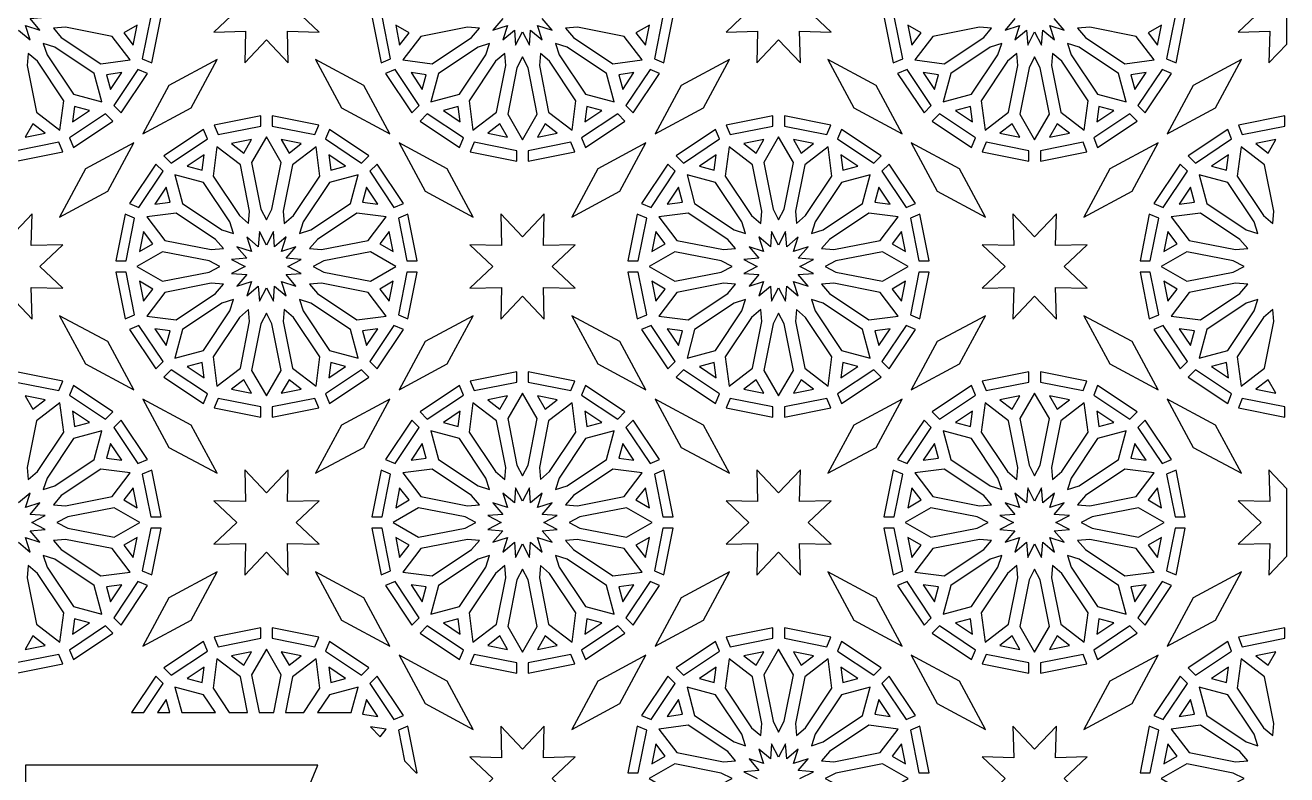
# Model space of a CAD drawing. Header units: millimetres. Extents: x 5 to 1055, y 1035 to 2435.
# Drawn here: x 534.1 to 879, y 1946 to 2150.9 of the extents above; entities that cross this region are included whole.
import ezdxf

# ---------------------------------------------------------------- set-up
doc = ezdxf.new("R2010")
doc.units = ezdxf.units.MM
doc.layers.add('CUT', color=1, linetype='CONTINUOUS')

msp = doc.modelspace()

# ---------------------------------------------------------------- linework, layer by layer
at = {"layer": 'CUT'}
for points in [[(600.075, 2163.011), (594.124, 2169.292), (594.357, 2160.643), (585.708, 2160.876), (591.989, 2154.925), (585.708, 2148.974), (594.357, 2149.207), (594.124, 2140.558), (600.075, 2146.839), (606.026, 2140.558), (605.793, 2149.207), (614.442, 2148.974), (608.161, 2154.925), (614.442, 2160.876), (605.793, 2160.643), (606.026, 2169.292)], [(740.075, 2163.011), (734.124, 2169.292), (734.357, 2160.643), (725.708, 2160.876), (731.989, 2154.925), (725.708, 2148.974), (734.357, 2149.207), (734.124, 2140.558), (740.075, 2146.839), (746.026, 2140.558), (745.793, 2149.207), (754.442, 2148.974), (748.161, 2154.925), (754.442, 2160.876), (745.793, 2160.643), (746.026, 2169.292)], [(879, 2164.146), (874.124, 2169.292), (874.357, 2160.643), (865.708, 2160.876), (871.989, 2154.925), (865.708, 2148.974), (874.357, 2149.207), (874.124, 2140.558), (879, 2145.704)], [(568.451, 2153.35), (566.133, 2141.695), (568.732, 2140.617), (571.266, 2153.35)], [(628.884, 2153.35), (631.418, 2140.617), (634.017, 2141.695), (631.699, 2153.35)], [(708.451, 2153.35), (706.133, 2141.695), (708.732, 2140.617), (711.266, 2153.35)], [(768.884, 2153.35), (771.418, 2140.617), (774.017, 2141.695), (771.699, 2153.35)], [(848.451, 2153.35), (846.133, 2141.695), (848.732, 2140.617), (851.266, 2153.35)], [(543.988, 2147.523), (554.766, 2140.321), (562.783, 2141.376), (557.861, 2147.792), (545.148, 2150.321), (541.837, 2150.053)], [(563.66, 2145.41), (564.744, 2150.863), (561.093, 2148.755)], [(636.49, 2145.41), (639.057, 2148.755), (635.406, 2150.863)], [(655.002, 2150.321), (642.289, 2147.792), (637.367, 2141.376), (645.384, 2140.321), (656.162, 2147.523), (658.313, 2150.053)], [(683.988, 2147.523), (694.766, 2140.321), (702.783, 2141.376), (697.861, 2147.792), (685.148, 2150.321), (681.837, 2150.053)], [(703.66, 2145.41), (704.744, 2150.863), (701.093, 2148.755)], [(776.49, 2145.41), (779.057, 2148.755), (775.406, 2150.863)], [(795.002, 2150.321), (782.289, 2147.792), (777.367, 2141.376), (785.384, 2140.321), (796.162, 2147.523), (798.313, 2150.053)], [(823.988, 2147.523), (834.766, 2140.321), (842.783, 2141.376), (837.861, 2147.792), (825.148, 2150.321), (821.837, 2150.053)], [(843.66, 2145.41), (844.744, 2150.863), (841.093, 2148.755)], [(540.097, 2142.761), (547.298, 2131.984), (555.109, 2129.891), (553.016, 2137.702), (542.239, 2144.903), (539.077, 2145.923)], [(657.911, 2144.903), (647.134, 2137.702), (645.041, 2129.891), (652.852, 2131.984), (660.053, 2142.761), (661.073, 2145.923)], [(680.097, 2142.761), (687.298, 2131.984), (695.109, 2129.891), (693.016, 2137.702), (682.239, 2144.903), (679.077, 2145.923)], [(797.911, 2144.903), (787.134, 2137.702), (785.041, 2129.891), (792.852, 2131.984), (800.053, 2142.761), (801.073, 2145.923)], [(820.097, 2142.761), (827.298, 2131.984), (835.109, 2129.891), (833.016, 2137.702), (822.239, 2144.903), (819.077, 2145.923)], [(534.679, 2139.852), (537.208, 2127.139), (543.624, 2122.217), (544.679, 2130.234), (537.477, 2141.012), (534.947, 2143.163)], [(662.673, 2141.012), (655.471, 2130.234), (656.526, 2122.217), (662.942, 2127.139), (665.471, 2139.852), (665.203, 2143.163)], [(668.561, 2139.237), (666.032, 2126.525), (670.075, 2119.521), (674.118, 2126.525), (671.589, 2139.237), (670.075, 2142.194)], [(674.679, 2139.852), (677.208, 2127.139), (683.624, 2122.217), (684.679, 2130.234), (677.477, 2141.012), (674.947, 2143.163)], [(802.673, 2141.012), (795.471, 2130.234), (796.526, 2122.217), (802.942, 2127.139), (805.471, 2139.852), (805.203, 2143.163)], [(808.561, 2139.237), (806.032, 2126.525), (810.075, 2119.521), (814.118, 2126.525), (811.589, 2139.237), (810.075, 2142.194)], [(814.679, 2139.852), (817.208, 2127.139), (823.624, 2122.217), (824.679, 2130.234), (817.477, 2141.012), (814.947, 2143.163)], [(564.927, 2138.784), (558.325, 2128.903), (560.314, 2126.913), (567.527, 2137.707)], [(566.321, 2121.171), (579.519, 2128.276), (586.624, 2141.474), (573.426, 2134.369)], [(633.829, 2121.171), (626.724, 2134.369), (613.526, 2141.474), (620.631, 2128.276)], [(632.623, 2137.707), (639.836, 2126.913), (641.825, 2128.903), (635.223, 2138.784)], [(704.927, 2138.784), (698.325, 2128.903), (700.314, 2126.913), (707.527, 2137.707)], [(706.321, 2121.171), (719.519, 2128.276), (726.624, 2141.474), (713.426, 2134.369)], [(773.829, 2121.171), (766.724, 2134.369), (753.526, 2141.474), (760.631, 2128.276)], [(772.623, 2137.707), (779.836, 2126.913), (781.825, 2128.903), (775.223, 2138.784)], [(844.927, 2138.784), (838.325, 2128.903), (840.314, 2126.913), (847.527, 2137.707)], [(846.321, 2121.171), (859.519, 2128.276), (866.624, 2141.474), (853.426, 2134.369)], [(557.462, 2133.282), (560.551, 2137.905), (556.371, 2137.355)], [(642.688, 2133.282), (643.779, 2137.355), (639.599, 2137.905)], [(697.462, 2133.282), (700.551, 2137.905), (696.371, 2137.355)], [(782.688, 2133.282), (783.779, 2137.355), (779.599, 2137.905)], [(837.462, 2133.282), (840.551, 2137.905), (836.371, 2137.355)], [(547.095, 2124.449), (551.718, 2127.538), (547.645, 2128.629)], [(653.055, 2124.449), (652.505, 2128.629), (648.432, 2127.538)], [(687.095, 2124.449), (691.718, 2127.538), (687.645, 2128.629)], [(793.055, 2124.449), (792.505, 2128.629), (788.432, 2127.538)], [(827.095, 2124.449), (831.718, 2127.538), (827.645, 2128.629)], [(556.097, 2126.675), (546.216, 2120.073), (547.293, 2117.473), (558.087, 2124.686)], [(586.845, 2120.983), (598.5, 2123.301), (598.5, 2126.116), (585.767, 2123.582)], [(601.65, 2123.301), (613.305, 2120.983), (614.383, 2123.582), (601.65, 2126.116)], [(642.063, 2124.686), (652.857, 2117.473), (653.934, 2120.073), (644.053, 2126.675)], [(696.097, 2126.675), (686.216, 2120.073), (687.293, 2117.473), (698.087, 2124.686)], [(726.845, 2120.983), (738.5, 2123.301), (738.5, 2126.116), (725.767, 2123.582)], [(741.65, 2123.301), (753.305, 2120.983), (754.383, 2123.582), (741.65, 2126.116)], [(782.063, 2124.686), (792.857, 2117.473), (793.934, 2120.073), (784.053, 2126.675)], [(836.097, 2126.675), (826.216, 2120.073), (827.293, 2117.473), (838.087, 2124.686)], [(866.845, 2120.983), (878.5, 2123.301), (878.5, 2126.116), (865.767, 2123.582)], [(534.137, 2120.256), (539.59, 2121.34), (536.245, 2123.907)], [(574.053, 2113.175), (583.934, 2119.777), (582.857, 2122.377), (572.063, 2115.164)], [(616.216, 2119.777), (626.097, 2113.175), (628.087, 2115.164), (617.293, 2122.377)], [(660.56, 2121.34), (666.013, 2120.256), (663.905, 2123.907)], [(674.137, 2120.256), (679.59, 2121.34), (676.245, 2123.907)], [(714.053, 2113.175), (723.934, 2119.777), (722.857, 2122.377), (712.063, 2115.164)], [(756.216, 2119.777), (766.097, 2113.175), (768.087, 2115.164), (757.293, 2122.377)], [(800.56, 2121.34), (806.013, 2120.256), (803.905, 2123.907)], [(814.137, 2120.256), (819.59, 2121.34), (816.245, 2123.907)], [(854.053, 2113.175), (863.934, 2119.777), (862.857, 2122.377), (852.063, 2115.164)], [(531.65, 2113.734), (544.383, 2116.268), (543.305, 2118.867), (531.65, 2116.549)], [(563.829, 2118.679), (550.631, 2111.574), (543.526, 2098.376), (556.724, 2105.481)], [(595.471, 2099.998), (592.942, 2112.711), (586.526, 2117.633), (585.471, 2109.616), (592.673, 2098.838), (595.203, 2096.687)], [(590.56, 2118.51), (593.905, 2115.943), (596.013, 2119.594)], [(601.589, 2100.613), (604.118, 2113.325), (600.075, 2120.329), (596.032, 2113.325), (598.561, 2100.613), (600.075, 2097.656)], [(604.137, 2119.594), (606.245, 2115.943), (609.59, 2118.51)], [(607.477, 2098.838), (614.679, 2109.616), (613.624, 2117.633), (607.208, 2112.711), (604.679, 2099.998), (604.947, 2096.687)], [(636.321, 2118.679), (643.426, 2105.481), (656.624, 2098.376), (649.519, 2111.574)], [(655.767, 2116.268), (668.5, 2113.734), (668.5, 2116.549), (656.845, 2118.867)], [(671.65, 2113.734), (684.383, 2116.268), (683.305, 2118.867), (671.65, 2116.549)], [(703.829, 2118.679), (690.631, 2111.574), (683.526, 2098.376), (696.724, 2105.481)], [(735.471, 2099.998), (732.942, 2112.711), (726.526, 2117.633), (725.471, 2109.616), (732.673, 2098.838), (735.203, 2096.687)], [(730.56, 2118.51), (733.905, 2115.943), (736.013, 2119.594)], [(741.589, 2100.613), (744.118, 2113.325), (740.075, 2120.329), (736.032, 2113.325), (738.561, 2100.613), (740.075, 2097.656)], [(744.137, 2119.594), (746.245, 2115.943), (749.59, 2118.51)], [(747.477, 2098.838), (754.679, 2109.616), (753.624, 2117.633), (747.208, 2112.711), (744.679, 2099.998), (744.947, 2096.687)], [(776.321, 2118.679), (783.426, 2105.481), (796.624, 2098.376), (789.519, 2111.574)], [(795.767, 2116.268), (808.5, 2113.734), (808.5, 2116.549), (796.845, 2118.867)], [(811.65, 2113.734), (824.383, 2116.268), (823.305, 2118.867), (811.65, 2116.549)], [(843.829, 2118.679), (830.631, 2111.574), (823.526, 2098.376), (836.724, 2105.481)], [(875.471, 2099.998), (872.942, 2112.711), (866.526, 2117.633), (865.471, 2109.616), (872.673, 2098.838), (875.203, 2096.687)], [(870.56, 2118.51), (873.905, 2115.943), (876.013, 2119.594)], [(578.432, 2112.312), (582.505, 2111.221), (583.055, 2115.401)], [(617.095, 2115.401), (617.645, 2111.221), (621.718, 2112.312)], [(718.432, 2112.312), (722.505, 2111.221), (723.055, 2115.401)], [(757.095, 2115.401), (757.645, 2111.221), (761.718, 2112.312)], [(858.432, 2112.312), (862.505, 2111.221), (863.055, 2115.401)], [(565.223, 2101.066), (571.825, 2110.947), (569.836, 2112.937), (562.623, 2102.143)], [(628.325, 2110.947), (634.927, 2101.066), (637.527, 2102.143), (630.314, 2112.937)], [(705.223, 2101.066), (711.825, 2110.947), (709.836, 2112.937), (702.623, 2102.143)], [(768.325, 2110.947), (774.927, 2101.066), (777.527, 2102.143), (770.314, 2112.937)], [(845.223, 2101.066), (851.825, 2110.947), (849.836, 2112.937), (842.623, 2102.143)], [(590.053, 2097.089), (582.852, 2107.866), (575.041, 2109.959), (577.134, 2102.148), (587.911, 2094.947), (591.073, 2093.927)], [(612.239, 2094.947), (623.016, 2102.148), (625.109, 2109.959), (617.298, 2107.866), (610.097, 2097.089), (609.077, 2093.927)], [(730.053, 2097.089), (722.852, 2107.866), (715.041, 2109.959), (717.134, 2102.148), (727.911, 2094.947), (731.073, 2093.927)], [(752.239, 2094.947), (763.016, 2102.148), (765.109, 2109.959), (757.298, 2107.866), (750.097, 2097.089), (749.077, 2093.927)], [(870.053, 2097.089), (862.852, 2107.866), (855.041, 2109.959), (857.134, 2102.148), (867.911, 2094.947), (871.073, 2093.927)], [(569.599, 2101.945), (573.779, 2102.495), (572.688, 2106.568)], [(627.462, 2106.568), (626.371, 2102.495), (630.551, 2101.945)], [(709.599, 2101.945), (713.779, 2102.495), (712.688, 2106.568)], [(767.462, 2106.568), (766.371, 2102.495), (770.551, 2101.945)], [(849.599, 2101.945), (853.779, 2102.495), (852.688, 2106.568)], [(524.124, 2099.292), (524.357, 2090.643), (515.708, 2090.876), (521.989, 2084.925), (515.708, 2078.974), (524.357, 2079.207), (524.124, 2070.558), (530.075, 2076.839), (536.026, 2070.558), (535.793, 2079.207), (544.442, 2078.974), (538.161, 2084.925), (544.442, 2090.876), (535.793, 2090.643), (536.026, 2099.292), (530.075, 2093.011)], [(561.418, 2099.233), (558.884, 2086.5), (561.699, 2086.5), (564.017, 2098.155)], [(586.162, 2092.327), (575.384, 2099.529), (567.367, 2098.474), (572.289, 2092.058), (585.002, 2089.529), (588.313, 2089.797)], [(611.837, 2089.797), (615.148, 2089.529), (627.861, 2092.058), (632.783, 2098.474), (624.766, 2099.529), (613.988, 2092.327)], [(636.133, 2098.155), (638.451, 2086.5), (641.266, 2086.5), (638.732, 2099.233)], [(670.075, 2093.011), (664.124, 2099.292), (664.357, 2090.643), (655.708, 2090.876), (661.989, 2084.925), (655.708, 2078.974), (664.357, 2079.207), (664.124, 2070.558), (670.075, 2076.839), (676.026, 2070.558), (675.793, 2079.207), (684.442, 2078.974), (678.161, 2084.925), (684.442, 2090.876), (675.793, 2090.643), (676.026, 2099.292)], [(701.418, 2099.233), (698.884, 2086.5), (701.699, 2086.5), (704.017, 2098.155)], [(726.162, 2092.327), (715.384, 2099.529), (707.367, 2098.474), (712.289, 2092.058), (725.002, 2089.529), (728.313, 2089.797)], [(751.837, 2089.797), (755.148, 2089.529), (767.861, 2092.058), (772.783, 2098.474), (764.766, 2099.529), (753.988, 2092.327)], [(776.133, 2098.155), (778.451, 2086.5), (781.266, 2086.5), (778.732, 2099.233)], [(810.075, 2093.011), (804.124, 2099.292), (804.357, 2090.643), (795.708, 2090.876), (801.989, 2084.925), (795.708, 2078.974), (804.357, 2079.207), (804.124, 2070.558), (810.075, 2076.839), (816.026, 2070.558), (815.793, 2079.207), (824.442, 2078.974), (818.161, 2084.925), (824.442, 2090.876), (815.793, 2090.643), (816.026, 2099.292)], [(841.418, 2099.233), (838.884, 2086.5), (841.699, 2086.5), (844.017, 2098.155)], [(866.162, 2092.327), (855.384, 2099.529), (847.367, 2098.474), (852.289, 2092.058), (865.002, 2089.529), (868.313, 2089.797)], [(565.406, 2088.987), (569.057, 2091.095), (566.49, 2094.44)], [(600.075, 2090.749), (598.182, 2094.443), (597.847, 2090.305), (594.683, 2092.994), (595.957, 2089.043), (592.006, 2090.317), (594.695, 2087.153), (590.557, 2086.818), (594.251, 2084.925), (590.557, 2083.032), (594.695, 2082.697), (592.006, 2079.533), (595.957, 2080.807), (594.683, 2076.856), (597.847, 2079.545), (598.182, 2075.407), (600.075, 2079.101), (601.968, 2075.407), (602.303, 2079.545), (605.467, 2076.856), (604.193, 2080.807), (608.144, 2079.533), (605.455, 2082.697), (609.593, 2083.032), (605.899, 2084.925), (609.593, 2086.818), (605.455, 2087.153), (608.144, 2090.317), (604.193, 2089.043), (605.467, 2092.994), (602.303, 2090.305), (601.968, 2094.443)], [(633.66, 2094.44), (631.093, 2091.095), (634.744, 2088.987)], [(705.406, 2088.987), (709.057, 2091.095), (706.49, 2094.44)], [(740.075, 2090.749), (738.182, 2094.443), (737.847, 2090.305), (734.683, 2092.994), (735.957, 2089.043), (732.006, 2090.317), (734.695, 2087.153), (730.557, 2086.818), (734.251, 2084.925), (730.557, 2083.032), (734.695, 2082.697), (732.006, 2079.533), (735.957, 2080.807), (734.683, 2076.856), (737.847, 2079.545), (738.182, 2075.407), (740.075, 2079.101), (741.968, 2075.407), (742.303, 2079.545), (745.467, 2076.856), (744.193, 2080.807), (748.144, 2079.533), (745.455, 2082.697), (749.593, 2083.032), (745.899, 2084.925), (749.593, 2086.818), (745.455, 2087.153), (748.144, 2090.317), (744.193, 2089.043), (745.467, 2092.994), (742.303, 2090.305), (741.968, 2094.443)], [(773.66, 2094.44), (771.093, 2091.095), (774.744, 2088.987)], [(845.406, 2088.987), (849.057, 2091.095), (846.49, 2094.44)], [(584.387, 2086.439), (571.675, 2088.968), (564.671, 2084.925), (571.675, 2080.882), (584.387, 2083.411), (587.344, 2084.925)], [(615.763, 2083.411), (628.475, 2080.882), (635.479, 2084.925), (628.475, 2088.968), (615.763, 2086.439), (612.806, 2084.925)], [(724.387, 2086.439), (711.675, 2088.968), (704.671, 2084.925), (711.675, 2080.882), (724.387, 2083.411), (727.344, 2084.925)], [(755.763, 2083.411), (768.475, 2080.882), (775.479, 2084.925), (768.475, 2088.968), (755.763, 2086.439), (752.806, 2084.925)], [(864.387, 2086.439), (851.675, 2088.968), (844.671, 2084.925), (851.675, 2080.882), (864.387, 2083.411), (867.344, 2084.925)], [(558.884, 2083.35), (561.418, 2070.617), (564.017, 2071.695), (561.699, 2083.35)], [(638.451, 2083.35), (636.133, 2071.695), (638.732, 2070.617), (641.266, 2083.35)], [(698.884, 2083.35), (701.418, 2070.617), (704.017, 2071.695), (701.699, 2083.35)], [(778.451, 2083.35), (776.133, 2071.695), (778.732, 2070.617), (781.266, 2083.35)], [(838.884, 2083.35), (841.418, 2070.617), (844.017, 2071.695), (841.699, 2083.35)], [(566.49, 2075.41), (569.057, 2078.755), (565.406, 2080.863)], [(585.002, 2080.321), (572.289, 2077.792), (567.367, 2071.376), (575.384, 2070.321), (586.162, 2077.523), (588.313, 2080.053)], [(613.988, 2077.523), (624.766, 2070.321), (632.783, 2071.376), (627.861, 2077.792), (615.148, 2080.321), (611.837, 2080.053)], [(633.66, 2075.41), (634.744, 2080.863), (631.093, 2078.755)], [(706.49, 2075.41), (709.057, 2078.755), (705.406, 2080.863)], [(725.002, 2080.321), (712.289, 2077.792), (707.367, 2071.376), (715.384, 2070.321), (726.162, 2077.523), (728.313, 2080.053)], [(753.988, 2077.523), (764.766, 2070.321), (772.783, 2071.376), (767.861, 2077.792), (755.148, 2080.321), (751.837, 2080.053)], [(773.66, 2075.41), (774.744, 2080.863), (771.093, 2078.755)], [(846.49, 2075.41), (849.057, 2078.755), (845.406, 2080.863)], [(865.002, 2080.321), (852.289, 2077.792), (847.367, 2071.376), (855.384, 2070.321), (866.162, 2077.523), (868.313, 2080.053)], [(587.911, 2074.903), (577.134, 2067.702), (575.041, 2059.891), (582.852, 2061.984), (590.053, 2072.761), (591.073, 2075.923)], [(592.673, 2071.012), (585.471, 2060.234), (586.526, 2052.217), (592.942, 2057.139), (595.471, 2069.852), (595.203, 2073.163)], [(604.679, 2069.852), (607.208, 2057.139), (613.624, 2052.217), (614.679, 2060.234), (607.477, 2071.012), (604.947, 2073.163)], [(610.097, 2072.761), (617.298, 2061.984), (625.109, 2059.891), (623.016, 2067.702), (612.239, 2074.903), (609.077, 2075.923)], [(727.911, 2074.903), (717.134, 2067.702), (715.041, 2059.891), (722.852, 2061.984), (730.053, 2072.761), (731.073, 2075.923)], [(732.673, 2071.012), (725.471, 2060.234), (726.526, 2052.217), (732.942, 2057.139), (735.471, 2069.852), (735.203, 2073.163)], [(744.679, 2069.852), (747.208, 2057.139), (753.624, 2052.217), (754.679, 2060.234), (747.477, 2071.012), (744.947, 2073.163)], [(750.097, 2072.761), (757.298, 2061.984), (765.109, 2059.891), (763.016, 2067.702), (752.239, 2074.903), (749.077, 2075.923)], [(867.911, 2074.903), (857.134, 2067.702), (855.041, 2059.891), (862.852, 2061.984), (870.053, 2072.761), (871.073, 2075.923)], [(872.673, 2071.012), (865.471, 2060.234), (866.526, 2052.217), (872.942, 2057.139), (875.471, 2069.852), (875.203, 2073.163)], [(563.829, 2051.171), (556.724, 2064.369), (543.526, 2071.474), (550.631, 2058.276)], [(598.561, 2069.237), (596.032, 2056.525), (600.075, 2049.521), (604.118, 2056.525), (601.589, 2069.237), (600.075, 2072.194)], [(636.321, 2051.171), (649.519, 2058.276), (656.624, 2071.474), (643.426, 2064.369)], [(703.829, 2051.171), (696.724, 2064.369), (683.526, 2071.474), (690.631, 2058.276)], [(738.561, 2069.237), (736.032, 2056.525), (740.075, 2049.521), (744.118, 2056.525), (741.589, 2069.237), (740.075, 2072.194)], [(776.321, 2051.171), (789.519, 2058.276), (796.624, 2071.474), (783.426, 2064.369)], [(843.829, 2051.171), (836.724, 2064.369), (823.526, 2071.474), (830.631, 2058.276)], [(562.623, 2067.707), (569.836, 2056.913), (571.825, 2058.903), (565.223, 2068.784)], [(572.688, 2063.282), (573.779, 2067.355), (569.599, 2067.905)], [(627.462, 2063.282), (630.551, 2067.905), (626.371, 2067.355)], [(634.927, 2068.784), (628.325, 2058.903), (630.314, 2056.913), (637.527, 2067.707)], [(702.623, 2067.707), (709.836, 2056.913), (711.825, 2058.903), (705.223, 2068.784)], [(712.688, 2063.282), (713.779, 2067.355), (709.599, 2067.905)], [(767.462, 2063.282), (770.551, 2067.905), (766.371, 2067.355)], [(774.927, 2068.784), (768.325, 2058.903), (770.314, 2056.913), (777.527, 2067.707)], [(842.623, 2067.707), (849.836, 2056.913), (851.825, 2058.903), (845.223, 2068.784)], [(852.688, 2063.282), (853.779, 2067.355), (849.599, 2067.905)], [(531.65, 2053.301), (543.305, 2050.983), (544.383, 2053.582), (531.65, 2056.116)], [(572.063, 2054.686), (582.857, 2047.473), (583.934, 2050.073), (574.053, 2056.675)], [(583.055, 2054.449), (582.505, 2058.629), (578.432, 2057.538)], [(626.097, 2056.675), (616.216, 2050.073), (617.293, 2047.473), (628.087, 2054.686)], [(617.095, 2054.449), (621.718, 2057.538), (617.645, 2058.629)], [(656.845, 2050.983), (668.5, 2053.301), (668.5, 2056.116), (655.767, 2053.582)], [(671.65, 2053.301), (683.305, 2050.983), (684.383, 2053.582), (671.65, 2056.116)], [(712.063, 2054.686), (722.857, 2047.473), (723.934, 2050.073), (714.053, 2056.675)], [(723.055, 2054.449), (722.505, 2058.629), (718.432, 2057.538)], [(766.097, 2056.675), (756.216, 2050.073), (757.293, 2047.473), (768.087, 2054.686)], [(757.095, 2054.449), (761.718, 2057.538), (757.645, 2058.629)], [(796.845, 2050.983), (808.5, 2053.301), (808.5, 2056.116), (795.767, 2053.582)], [(811.65, 2053.301), (823.305, 2050.983), (824.383, 2053.582), (811.65, 2056.116)], [(852.063, 2054.686), (862.857, 2047.473), (863.934, 2050.073), (854.053, 2056.675)], [(863.055, 2054.449), (862.505, 2058.629), (858.432, 2057.538)], [(546.216, 2049.777), (556.097, 2043.175), (558.087, 2045.164), (547.293, 2052.377)], [(590.56, 2051.34), (596.013, 2050.256), (593.905, 2053.907)], [(604.137, 2050.256), (609.59, 2051.34), (606.245, 2053.907)], [(644.053, 2043.175), (653.934, 2049.777), (652.857, 2052.377), (642.063, 2045.164)], [(686.216, 2049.777), (696.097, 2043.175), (698.087, 2045.164), (687.293, 2052.377)], [(730.56, 2051.34), (736.013, 2050.256), (733.905, 2053.907)], [(744.137, 2050.256), (749.59, 2051.34), (746.245, 2053.907)], [(784.053, 2043.175), (793.934, 2049.777), (792.857, 2052.377), (782.063, 2045.164)], [(826.216, 2049.777), (836.097, 2043.175), (838.087, 2045.164), (827.293, 2052.377)], [(870.56, 2051.34), (876.013, 2050.256), (873.905, 2053.907)], [(534.137, 2049.594), (536.245, 2045.943), (539.59, 2048.51)], [(566.321, 2048.679), (573.426, 2035.481), (586.624, 2028.376), (579.519, 2041.574)], [(585.767, 2046.268), (598.5, 2043.734), (598.5, 2046.549), (586.845, 2048.867)], [(601.65, 2043.734), (614.383, 2046.268), (613.305, 2048.867), (601.65, 2046.549)], [(633.829, 2048.679), (620.631, 2041.574), (613.526, 2028.376), (626.724, 2035.481)], [(660.56, 2048.51), (663.905, 2045.943), (666.013, 2049.594)], [(671.589, 2030.613), (674.118, 2043.325), (670.075, 2050.329), (666.032, 2043.325), (668.561, 2030.613), (670.075, 2027.656)], [(674.137, 2049.594), (676.245, 2045.943), (679.59, 2048.51)], [(706.321, 2048.679), (713.426, 2035.481), (726.624, 2028.376), (719.519, 2041.574)], [(725.767, 2046.268), (738.5, 2043.734), (738.5, 2046.549), (726.845, 2048.867)], [(741.65, 2043.734), (754.383, 2046.268), (753.305, 2048.867), (741.65, 2046.549)], [(773.829, 2048.679), (760.631, 2041.574), (753.526, 2028.376), (766.724, 2035.481)], [(800.56, 2048.51), (803.905, 2045.943), (806.013, 2049.594)], [(811.589, 2030.613), (814.118, 2043.325), (810.075, 2050.329), (806.032, 2043.325), (808.561, 2030.613), (810.075, 2027.656)], [(814.137, 2049.594), (816.245, 2045.943), (819.59, 2048.51)], [(846.321, 2048.679), (853.426, 2035.481), (866.624, 2028.376), (859.519, 2041.574)], [(865.767, 2046.268), (878.5, 2043.734), (878.5, 2046.549), (866.845, 2048.867)], [(537.477, 2028.838), (544.679, 2039.616), (543.624, 2047.633), (537.208, 2042.711), (534.679, 2029.998), (534.947, 2026.687)], [(547.095, 2045.401), (547.645, 2041.221), (551.718, 2042.312)], [(648.432, 2042.312), (652.505, 2041.221), (653.055, 2045.401)], [(665.471, 2029.998), (662.942, 2042.711), (656.526, 2047.633), (655.471, 2039.616), (662.673, 2028.838), (665.203, 2026.687)], [(677.477, 2028.838), (684.679, 2039.616), (683.624, 2047.633), (677.208, 2042.711), (674.679, 2029.998), (674.947, 2026.687)], [(687.095, 2045.401), (687.645, 2041.221), (691.718, 2042.312)], [(788.432, 2042.312), (792.505, 2041.221), (793.055, 2045.401)], [(805.471, 2029.998), (802.942, 2042.711), (796.526, 2047.633), (795.471, 2039.616), (802.673, 2028.838), (805.203, 2026.687)], [(817.477, 2028.838), (824.679, 2039.616), (823.624, 2047.633), (817.208, 2042.711), (814.679, 2029.998), (814.947, 2026.687)], [(827.095, 2045.401), (827.645, 2041.221), (831.718, 2042.312)], [(558.325, 2040.947), (564.927, 2031.066), (567.527, 2032.143), (560.314, 2042.937)], [(635.223, 2031.066), (641.825, 2040.947), (639.836, 2042.937), (632.623, 2032.143)], [(698.325, 2040.947), (704.927, 2031.066), (707.527, 2032.143), (700.314, 2042.937)], [(775.223, 2031.066), (781.825, 2040.947), (779.836, 2042.937), (772.623, 2032.143)], [(838.325, 2040.947), (844.927, 2031.066), (847.527, 2032.143), (840.314, 2042.937)], [(542.239, 2024.947), (553.016, 2032.148), (555.109, 2039.959), (547.298, 2037.866), (540.097, 2027.089), (539.077, 2023.927)], [(660.053, 2027.089), (652.852, 2037.866), (645.041, 2039.959), (647.134, 2032.148), (657.911, 2024.947), (661.073, 2023.927)], [(682.239, 2024.947), (693.016, 2032.148), (695.109, 2039.959), (687.298, 2037.866), (680.097, 2027.089), (679.077, 2023.927)], [(800.053, 2027.089), (792.852, 2037.866), (785.041, 2039.959), (787.134, 2032.148), (797.911, 2024.947), (801.073, 2023.927)], [(822.239, 2024.947), (833.016, 2032.148), (835.109, 2039.959), (827.298, 2037.866), (820.097, 2027.089), (819.077, 2023.927)], [(557.462, 2036.568), (556.371, 2032.495), (560.551, 2031.945)], [(639.599, 2031.945), (643.779, 2032.495), (642.688, 2036.568)], [(697.462, 2036.568), (696.371, 2032.495), (700.551, 2031.945)], [(779.599, 2031.945), (783.779, 2032.495), (782.688, 2036.568)], [(837.462, 2036.568), (836.371, 2032.495), (840.551, 2031.945)], [(541.837, 2019.797), (545.148, 2019.529), (557.861, 2022.058), (562.783, 2028.474), (554.766, 2029.529), (543.988, 2022.327)], [(566.133, 2028.155), (568.451, 2016.5), (571.266, 2016.5), (568.732, 2029.233)], [(600.075, 2023.011), (594.124, 2029.292), (594.357, 2020.643), (585.708, 2020.876), (591.989, 2014.925), (585.708, 2008.974), (594.357, 2009.207), (594.124, 2000.558), (600.075, 2006.839), (606.026, 2000.558), (605.793, 2009.207), (614.442, 2008.974), (608.161, 2014.925), (614.442, 2020.876), (605.793, 2020.643), (606.026, 2029.292)], [(631.418, 2029.233), (628.884, 2016.5), (631.699, 2016.5), (634.017, 2028.155)], [(656.162, 2022.327), (645.384, 2029.529), (637.367, 2028.474), (642.289, 2022.058), (655.002, 2019.529), (658.313, 2019.797)], [(681.837, 2019.797), (685.148, 2019.529), (697.861, 2022.058), (702.783, 2028.474), (694.766, 2029.529), (683.988, 2022.327)], [(706.133, 2028.155), (708.451, 2016.5), (711.266, 2016.5), (708.732, 2029.233)], [(740.075, 2023.011), (734.124, 2029.292), (734.357, 2020.643), (725.708, 2020.876), (731.989, 2014.925), (725.708, 2008.974), (734.357, 2009.207), (734.124, 2000.558), (740.075, 2006.839), (746.026, 2000.558), (745.793, 2009.207), (754.442, 2008.974), (748.161, 2014.925), (754.442, 2020.876), (745.793, 2020.643), (746.026, 2029.292)], [(771.418, 2029.233), (768.884, 2016.5), (771.699, 2016.5), (774.017, 2028.155)], [(796.162, 2022.327), (785.384, 2029.529), (777.367, 2028.474), (782.289, 2022.058), (795.002, 2019.529), (798.313, 2019.797)], [(821.837, 2019.797), (825.148, 2019.529), (837.861, 2022.058), (842.783, 2028.474), (834.766, 2029.529), (823.988, 2022.327)], [(846.133, 2028.155), (848.451, 2016.5), (851.266, 2016.5), (848.732, 2029.233)], [(879, 2024.146), (874.124, 2029.292), (874.357, 2020.643), (865.708, 2020.876), (871.989, 2014.925), (865.708, 2008.974), (874.357, 2009.207), (874.124, 2000.558), (879, 2005.704)], [(563.66, 2024.44), (561.093, 2021.095), (564.744, 2018.987)], [(635.406, 2018.987), (639.057, 2021.095), (636.49, 2024.44)], [(670.075, 2020.749), (668.182, 2024.443), (667.847, 2020.305), (664.683, 2022.994), (665.957, 2019.043), (662.006, 2020.317), (664.695, 2017.153), (660.557, 2016.818), (664.251, 2014.925), (660.557, 2013.032), (664.695, 2012.697), (662.006, 2009.533), (665.957, 2010.807), (664.683, 2006.856), (667.847, 2009.545), (668.182, 2005.407), (670.075, 2009.101), (671.968, 2005.407), (672.303, 2009.545), (675.467, 2006.856), (674.193, 2010.807), (678.144, 2009.533), (675.455, 2012.697), (679.593, 2013.032), (675.899, 2014.925), (679.593, 2016.818), (675.455, 2017.153), (678.144, 2020.317), (674.193, 2019.043), (675.467, 2022.994), (672.303, 2020.305), (671.968, 2024.443)], [(703.66, 2024.44), (701.093, 2021.095), (704.744, 2018.987)], [(775.406, 2018.987), (779.057, 2021.095), (776.49, 2024.44)], [(810.075, 2020.749), (808.182, 2024.443), (807.847, 2020.305), (804.683, 2022.994), (805.957, 2019.043), (802.006, 2020.317), (804.695, 2017.153), (800.557, 2016.818), (804.251, 2014.925), (800.557, 2013.032), (804.695, 2012.697), (802.006, 2009.533), (805.957, 2010.807), (804.683, 2006.856), (807.847, 2009.545), (808.182, 2005.407), (810.075, 2009.101), (811.968, 2005.407), (812.303, 2009.545), (815.467, 2006.856), (814.193, 2010.807), (818.144, 2009.533), (815.455, 2012.697), (819.593, 2013.032), (815.899, 2014.925), (819.593, 2016.818), (815.455, 2017.153), (818.144, 2020.317), (814.193, 2019.043), (815.467, 2022.994), (812.303, 2020.305), (811.968, 2024.443)], [(843.66, 2024.44), (841.093, 2021.095), (844.744, 2018.987)], [(545.763, 2013.411), (558.475, 2010.882), (565.479, 2014.925), (558.475, 2018.968), (545.763, 2016.439), (542.806, 2014.925)], [(654.387, 2016.439), (641.675, 2018.968), (634.671, 2014.925), (641.675, 2010.882), (654.387, 2013.411), (657.344, 2014.925)], [(685.763, 2013.411), (698.475, 2010.882), (705.479, 2014.925), (698.475, 2018.968), (685.763, 2016.439), (682.806, 2014.925)], [(794.387, 2016.439), (781.675, 2018.968), (774.671, 2014.925), (781.675, 2010.882), (794.387, 2013.411), (797.344, 2014.925)], [(825.763, 2013.411), (838.475, 2010.882), (845.479, 2014.925), (838.475, 2018.968), (825.763, 2016.439), (822.806, 2014.925)], [(563.66, 2005.41), (564.744, 2010.863), (561.093, 2008.755)], [(568.451, 2013.35), (566.133, 2001.695), (568.732, 2000.617), (571.266, 2013.35)], [(628.884, 2013.35), (631.418, 2000.617), (634.017, 2001.695), (631.699, 2013.35)], [(636.49, 2005.41), (639.057, 2008.755), (635.406, 2010.863)], [(703.66, 2005.41), (704.744, 2010.863), (701.093, 2008.755)], [(708.451, 2013.35), (706.133, 2001.695), (708.732, 2000.617), (711.266, 2013.35)], [(768.884, 2013.35), (771.418, 2000.617), (774.017, 2001.695), (771.699, 2013.35)], [(776.49, 2005.41), (779.057, 2008.755), (775.406, 2010.863)], [(843.66, 2005.41), (844.744, 2010.863), (841.093, 2008.755)], [(848.451, 2013.35), (846.133, 2001.695), (848.732, 2000.617), (851.266, 2013.35)], [(543.988, 2007.523), (554.766, 2000.321), (562.783, 2001.376), (557.861, 2007.792), (545.148, 2010.321), (541.837, 2010.053)], [(655.002, 2010.321), (642.289, 2007.792), (637.367, 2001.376), (645.384, 2000.321), (656.162, 2007.523), (658.313, 2010.053)], [(683.988, 2007.523), (694.766, 2000.321), (702.783, 2001.376), (697.861, 2007.792), (685.148, 2010.321), (681.837, 2010.053)], [(795.002, 2010.321), (782.289, 2007.792), (777.367, 2001.376), (785.384, 2000.321), (796.162, 2007.523), (798.313, 2010.053)], [(823.988, 2007.523), (834.766, 2000.321), (842.783, 2001.376), (837.861, 2007.792), (825.148, 2010.321), (821.837, 2010.053)], [(540.097, 2002.761), (547.298, 1991.984), (555.109, 1989.891), (553.016, 1997.702), (542.239, 2004.903), (539.077, 2005.923)], [(657.911, 2004.903), (647.134, 1997.702), (645.041, 1989.891), (652.852, 1991.984), (660.053, 2002.761), (661.073, 2005.923)], [(680.097, 2002.761), (687.298, 1991.984), (695.109, 1989.891), (693.016, 1997.702), (682.239, 2004.903), (679.077, 2005.923)], [(797.911, 2004.903), (787.134, 1997.702), (785.041, 1989.891), (792.852, 1991.984), (800.053, 2002.761), (801.073, 2005.923)], [(820.097, 2002.761), (827.298, 1991.984), (835.109, 1989.891), (833.016, 1997.702), (822.239, 2004.903), (819.077, 2005.923)], [(534.679, 1999.852), (537.208, 1987.139), (543.624, 1982.217), (544.679, 1990.234), (537.477, 2001.012), (534.947, 2003.163)], [(566.321, 1981.171), (579.519, 1988.276), (586.624, 2001.474), (573.426, 1994.369)], [(633.829, 1981.171), (626.724, 1994.369), (613.526, 2001.474), (620.631, 1988.276)], [(662.673, 2001.012), (655.471, 1990.234), (656.526, 1982.217), (662.942, 1987.139), (665.471, 1999.852), (665.203, 2003.163)], [(668.561, 1999.237), (666.032, 1986.525), (670.075, 1979.521), (674.118, 1986.525), (671.589, 1999.237), (670.075, 2002.194)], [(674.679, 1999.852), (677.208, 1987.139), (683.624, 1982.217), (684.679, 1990.234), (677.477, 2001.012), (674.947, 2003.163)], [(706.321, 1981.171), (719.519, 1988.276), (726.624, 2001.474), (713.426, 1994.369)], [(773.829, 1981.171), (766.724, 1994.369), (753.526, 2001.474), (760.631, 1988.276)], [(802.673, 2001.012), (795.471, 1990.234), (796.526, 1982.217), (802.942, 1987.139), (805.471, 1999.852), (805.203, 2003.163)], [(808.561, 1999.237), (806.032, 1986.525), (810.075, 1979.521), (814.118, 1986.525), (811.589, 1999.237), (810.075, 2002.194)], [(814.679, 1999.852), (817.208, 1987.139), (823.624, 1982.217), (824.679, 1990.234), (817.477, 2001.012), (814.947, 2003.163)], [(846.321, 1981.171), (859.519, 1988.276), (866.624, 2001.474), (853.426, 1994.369)], [(557.462, 1993.282), (560.551, 1997.905), (556.371, 1997.355)], [(564.927, 1998.784), (558.325, 1988.903), (560.314, 1986.913), (567.527, 1997.707)], [(632.623, 1997.707), (639.836, 1986.913), (641.825, 1988.903), (635.223, 1998.784)], [(642.688, 1993.282), (643.779, 1997.355), (639.599, 1997.905)], [(697.462, 1993.282), (700.551, 1997.905), (696.371, 1997.355)], [(704.927, 1998.784), (698.325, 1988.903), (700.314, 1986.913), (707.527, 1997.707)], [(772.623, 1997.707), (779.836, 1986.913), (781.825, 1988.903), (775.223, 1998.784)], [(782.688, 1993.282), (783.779, 1997.355), (779.599, 1997.905)], [(837.462, 1993.282), (840.551, 1997.905), (836.371, 1997.355)], [(844.927, 1998.784), (838.325, 1988.903), (840.314, 1986.913), (847.527, 1997.707)], [(556.097, 1986.675), (546.216, 1980.073), (547.293, 1977.473), (558.087, 1984.686)], [(547.095, 1984.449), (551.718, 1987.538), (547.645, 1988.629)], [(642.063, 1984.686), (652.857, 1977.473), (653.934, 1980.073), (644.053, 1986.675)], [(653.055, 1984.449), (652.505, 1988.629), (648.432, 1987.538)], [(696.097, 1986.675), (686.216, 1980.073), (687.293, 1977.473), (698.087, 1984.686)], [(687.095, 1984.449), (691.718, 1987.538), (687.645, 1988.629)], [(782.063, 1984.686), (792.857, 1977.473), (793.934, 1980.073), (784.053, 1986.675)], [(793.055, 1984.449), (792.505, 1988.629), (788.432, 1987.538)], [(836.097, 1986.675), (826.216, 1980.073), (827.293, 1977.473), (838.087, 1984.686)], [(827.095, 1984.449), (831.718, 1987.538), (827.645, 1988.629)], [(534.137, 1980.256), (539.59, 1981.34), (536.245, 1983.907)], [(586.845, 1980.983), (598.5, 1983.301), (598.5, 1986.116), (585.767, 1983.582)], [(601.65, 1983.301), (613.305, 1980.983), (614.383, 1983.582), (601.65, 1986.116)], [(660.56, 1981.34), (666.013, 1980.256), (663.905, 1983.907)], [(674.137, 1980.256), (679.59, 1981.34), (676.245, 1983.907)], [(726.845, 1980.983), (738.5, 1983.301), (738.5, 1986.116), (725.767, 1983.582)], [(741.65, 1983.301), (753.305, 1980.983), (754.383, 1983.582), (741.65, 1986.116)], [(800.56, 1981.34), (806.013, 1980.256), (803.905, 1983.907)], [(814.137, 1980.256), (819.59, 1981.34), (816.245, 1983.907)], [(866.845, 1980.983), (878.5, 1983.301), (878.5, 1986.116), (865.767, 1983.582)], [(574.053, 1973.175), (583.934, 1979.777), (582.857, 1982.377), (572.063, 1975.164)], [(590.56, 1978.51), (593.905, 1975.943), (596.013, 1979.594)], [(602.064, 1963), (604.118, 1973.325), (600.075, 1980.329), (596.032, 1973.325), (598.086, 1963)], [(604.137, 1979.594), (606.245, 1975.943), (609.59, 1978.51)], [(616.216, 1979.777), (626.097, 1973.175), (628.087, 1975.164), (617.293, 1982.377)], [(714.053, 1973.175), (723.934, 1979.777), (722.857, 1982.377), (712.063, 1975.164)], [(730.56, 1978.51), (733.905, 1975.943), (736.013, 1979.594)], [(741.589, 1960.613), (744.118, 1973.325), (740.075, 1980.329), (736.032, 1973.325), (738.561, 1960.613), (740.075, 1957.656)], [(744.137, 1979.594), (746.245, 1975.943), (749.59, 1978.51)], [(756.216, 1979.777), (766.097, 1973.175), (768.087, 1975.164), (757.293, 1982.377)], [(854.053, 1973.175), (863.934, 1979.777), (862.857, 1982.377), (852.063, 1975.164)], [(870.56, 1978.51), (873.905, 1975.943), (876.013, 1979.594)], [(531.65, 1973.734), (544.383, 1976.268), (543.305, 1978.867), (531.65, 1976.549)], [(594.874, 1963), (592.942, 1972.711), (586.526, 1977.633), (585.471, 1969.616), (589.892, 1963)], [(610.258, 1963), (614.679, 1969.616), (613.624, 1977.633), (607.208, 1972.711), (605.276, 1963)], [(636.321, 1978.679), (643.426, 1965.481), (656.624, 1958.376), (649.519, 1971.574)], [(655.767, 1976.268), (668.5, 1973.734), (668.5, 1976.549), (656.845, 1978.867)], [(671.65, 1973.734), (684.383, 1976.268), (683.305, 1978.867), (671.65, 1976.549)], [(703.829, 1978.679), (690.631, 1971.574), (683.526, 1958.376), (696.724, 1965.481)], [(735.471, 1959.998), (732.942, 1972.711), (726.526, 1977.633), (725.471, 1969.616), (732.673, 1958.838), (735.203, 1956.687)], [(747.477, 1958.838), (754.679, 1969.616), (753.624, 1977.633), (747.208, 1972.711), (744.679, 1959.998), (744.947, 1956.687)], [(776.321, 1978.679), (783.426, 1965.481), (796.624, 1958.376), (789.519, 1971.574)], [(795.767, 1976.268), (808.5, 1973.734), (808.5, 1976.549), (796.845, 1978.867)], [(811.65, 1973.734), (824.383, 1976.268), (823.305, 1978.867), (811.65, 1976.549)], [(843.829, 1978.679), (830.631, 1971.574), (823.526, 1958.376), (836.724, 1965.481)], [(875.471, 1959.998), (872.942, 1972.711), (866.526, 1977.633), (865.471, 1969.616), (872.673, 1958.838), (875.203, 1956.687)], [(566.516, 1963), (571.825, 1970.947), (569.836, 1972.937), (563.195, 1963)], [(578.432, 1972.312), (582.505, 1971.221), (583.055, 1975.401)], [(617.095, 1975.401), (617.645, 1971.221), (621.718, 1972.312)], [(628.325, 1970.947), (634.927, 1961.066), (637.527, 1962.143), (630.314, 1972.937)], [(705.223, 1961.066), (711.825, 1970.947), (709.836, 1972.937), (702.623, 1962.143)], [(718.432, 1972.312), (722.505, 1971.221), (723.055, 1975.401)], [(757.095, 1975.401), (757.645, 1971.221), (761.718, 1972.312)], [(768.325, 1970.947), (774.927, 1961.066), (777.527, 1962.143), (770.314, 1972.937)], [(845.223, 1961.066), (851.825, 1970.947), (849.836, 1972.937), (842.623, 1962.143)], [(858.432, 1972.312), (862.505, 1971.221), (863.055, 1975.401)], [(586.104, 1963), (582.852, 1967.866), (575.041, 1969.959), (576.906, 1963)], [(623.244, 1963), (625.109, 1969.959), (617.298, 1967.866), (614.046, 1963)], [(730.053, 1957.089), (722.852, 1967.866), (715.041, 1969.959), (717.134, 1962.148), (727.911, 1954.947), (731.073, 1953.927)], [(752.239, 1954.947), (763.016, 1962.148), (765.109, 1969.959), (757.298, 1967.866), (750.097, 1957.089), (749.077, 1953.927)], [(870.053, 1957.089), (862.852, 1967.866), (855.041, 1969.959), (857.134, 1962.148), (867.911, 1954.947), (871.073, 1953.927)], [(573.644, 1963), (572.688, 1966.568), (570.304, 1963)], [(627.462, 1966.568), (626.371, 1962.495), (630.551, 1961.945)], [(709.599, 1961.945), (713.779, 1962.495), (712.688, 1966.568)], [(767.462, 1966.568), (766.371, 1962.495), (770.551, 1961.945)], [(849.599, 1961.945), (853.779, 1962.495), (852.688, 1966.568)], [(631.173, 1956.374), (632.783, 1958.474), (628.511, 1959.036)], [(641.047, 1946.5), (641.266, 1946.5), (638.732, 1959.233), (636.133, 1958.155), (637.806, 1949.741)], [(670.075, 1953.011), (664.124, 1959.292), (664.357, 1950.643), (655.708, 1950.876), (661.989, 1944.925), (655.708, 1938.974), (664.357, 1939.207), (664.124, 1930.558), (670.075, 1936.839), (676.026, 1930.558), (675.793, 1939.207), (684.442, 1938.974), (678.161, 1944.925), (684.442, 1950.876), (675.793, 1950.643), (676.026, 1959.292)], [(701.418, 1959.233), (698.884, 1946.5), (701.699, 1946.5), (704.017, 1958.155)], [(726.162, 1952.327), (715.384, 1959.529), (707.367, 1958.474), (712.289, 1952.058), (725.002, 1949.529), (728.313, 1949.797)], [(751.837, 1949.797), (755.148, 1949.529), (767.861, 1952.058), (772.783, 1958.474), (764.766, 1959.529), (753.988, 1952.327)], [(776.133, 1958.155), (778.451, 1946.5), (781.266, 1946.5), (778.732, 1959.233)], [(810.075, 1953.011), (804.124, 1959.292), (804.357, 1950.643), (795.708, 1950.876), (801.989, 1944.925), (795.708, 1938.974), (804.357, 1939.207), (804.124, 1930.558), (810.075, 1936.839), (816.026, 1930.558), (815.793, 1939.207), (824.442, 1938.974), (818.161, 1944.925), (824.442, 1950.876), (815.793, 1950.643), (816.026, 1959.292)], [(841.418, 1959.233), (838.884, 1946.5), (841.699, 1946.5), (844.017, 1958.155)], [(866.162, 1952.327), (855.384, 1959.529), (847.367, 1958.474), (852.289, 1952.058), (865.002, 1949.529), (868.313, 1949.797)], [(705.406, 1948.987), (709.057, 1951.095), (706.49, 1954.44)], [(773.66, 1954.44), (771.093, 1951.095), (774.744, 1948.987)], [(845.406, 1948.987), (849.057, 1951.095), (846.49, 1954.44)], [(614.117, 1948.6), (534.2, 1948.6), (534.2, 1930.75), (606.724, 1930.75)], [(724.387, 1946.439), (711.675, 1948.968), (704.671, 1944.925), (711.675, 1940.882), (724.387, 1943.411), (727.344, 1944.925)], [(755.763, 1943.411), (768.475, 1940.882), (775.479, 1944.925), (768.475, 1948.968), (755.763, 1946.439), (752.806, 1944.925)], [(864.387, 1946.439), (851.675, 1948.968), (844.671, 1944.925), (851.675, 1940.882), (864.387, 1943.411), (867.344, 1944.925)]]:
    msp.add_lwpolyline(points, close=True, dxfattribs=at)
for points in [[(532.303, 2149.545), (535.467, 2146.856), (534.193, 2150.807), (538.144, 2149.533), (535.455, 2152.697), (539.593, 2153.032), (535.899, 2154.925), (539.593, 2156.818), (535.455, 2157.153), (538.144, 2160.317), (534.193, 2159.043), (535.467, 2162.994), (532.303, 2160.305)], [(664.695, 2152.697), (662.006, 2149.533), (665.957, 2150.807), (664.683, 2146.856), (667.847, 2149.545), (668.182, 2145.407), (670.075, 2149.101), (671.968, 2145.407), (672.303, 2149.545), (675.467, 2146.856), (674.193, 2150.807), (678.144, 2149.533), (675.455, 2152.697)], [(804.695, 2152.697), (802.006, 2149.533), (805.957, 2150.807), (804.683, 2146.856), (807.847, 2149.545), (808.182, 2145.407), (810.075, 2149.101), (811.968, 2145.407), (812.303, 2149.545), (815.467, 2146.856), (814.193, 2150.807), (818.144, 2149.533), (815.455, 2152.697)], [(532.303, 2009.545), (535.467, 2006.856), (534.193, 2010.807), (538.144, 2009.533), (535.455, 2012.697), (539.593, 2013.032), (535.899, 2014.925), (539.593, 2016.818), (535.455, 2017.153), (538.144, 2020.317), (534.193, 2019.043), (535.467, 2022.994), (532.303, 2020.305)], [(745.899, 1944.925), (749.593, 1946.818), (745.455, 1947.153), (748.144, 1950.317), (744.193, 1949.043), (745.467, 1952.994), (742.303, 1950.305), (741.968, 1954.443), (740.075, 1950.749), (738.182, 1954.443), (737.847, 1950.305), (734.683, 1952.994), (735.957, 1949.043), (732.006, 1950.317), (734.695, 1947.153), (730.557, 1946.818), (734.251, 1944.925)]]:
    msp.add_lwpolyline(points, dxfattribs=at)

doc.saveas('drawing.dxf')
